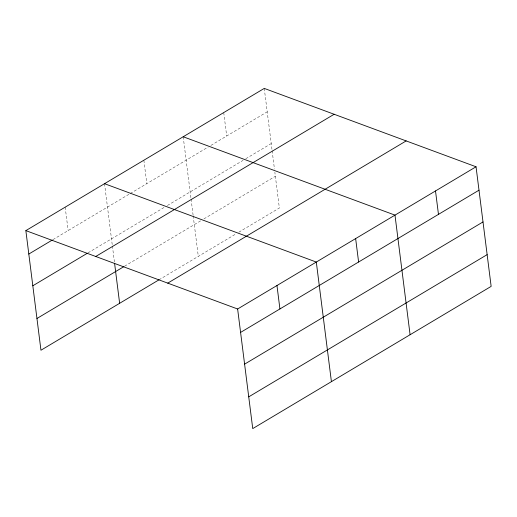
<?xml version="1.0" encoding="UTF-8"?>
<svg xmlns="http://www.w3.org/2000/svg" width="517" height="517" viewBox="0 0 517 517"><rect width="100%" height="100%" fill="white"/><g stroke="black" fill="none" stroke-linecap="round" stroke-linejoin="round"><path stroke-width="0.39" stroke-dasharray="2.58 1.94" d="M52.96 239.63L129.567 193.933M130.258 193.52L208.144 147.061M210.891 145.426L267.218 111.821M88.032 252.845L164.632 207.149M167.398 205.501L243.068 160.367M245.814 158.725L271.231 143.564M124.597 266.203L201.171 220.526M203.918 218.885L275.361 176.271M158.971 279.833L236.095 233.826M238.841 232.185L279.374 208.008L274.857 172.284M264.258 88.407L272.039 149.949M272.136 150.744L274.456 169.091M223.732 112.583L226.692 135.997M183.199 136.759L190.973 198.302M191.077 199.097L193.093 215.053M193.19 215.847L198.308 256.367M143.862 160.225L146.822 183.645M104.524 183.69L112.299 245.232M112.402 246.027L114.419 261.983M65.187 207.155L68.147 230.576"/><path stroke-width="0.78" d="M25.85 230.621L264.258 88.407L476.041 166.771L491.15 286.379L252.742 428.593L237.626 308.992L25.85 230.621L40.959 350.229L158.971 279.833M28.81 254.041L52.275 240.043M32.817 285.778L87.341 253.259M95.735 256.484L334.15 114.263M36.953 318.485L123.906 266.61M167.741 283.129L406.155 140.915M237.626 308.992L476.041 166.771M240.586 332.412L479.001 190.191M244.599 364.149L483.007 221.935M248.729 396.856L487.143 254.642M183.199 136.759L394.982 215.124L410.091 334.732M104.524 183.69L316.307 262.061L331.416 381.662M435.508 190.947L438.468 214.368M355.644 238.595L358.604 262.009M276.97 285.526L279.923 308.94M114.619 263.58L119.634 303.298"/></g></svg>
